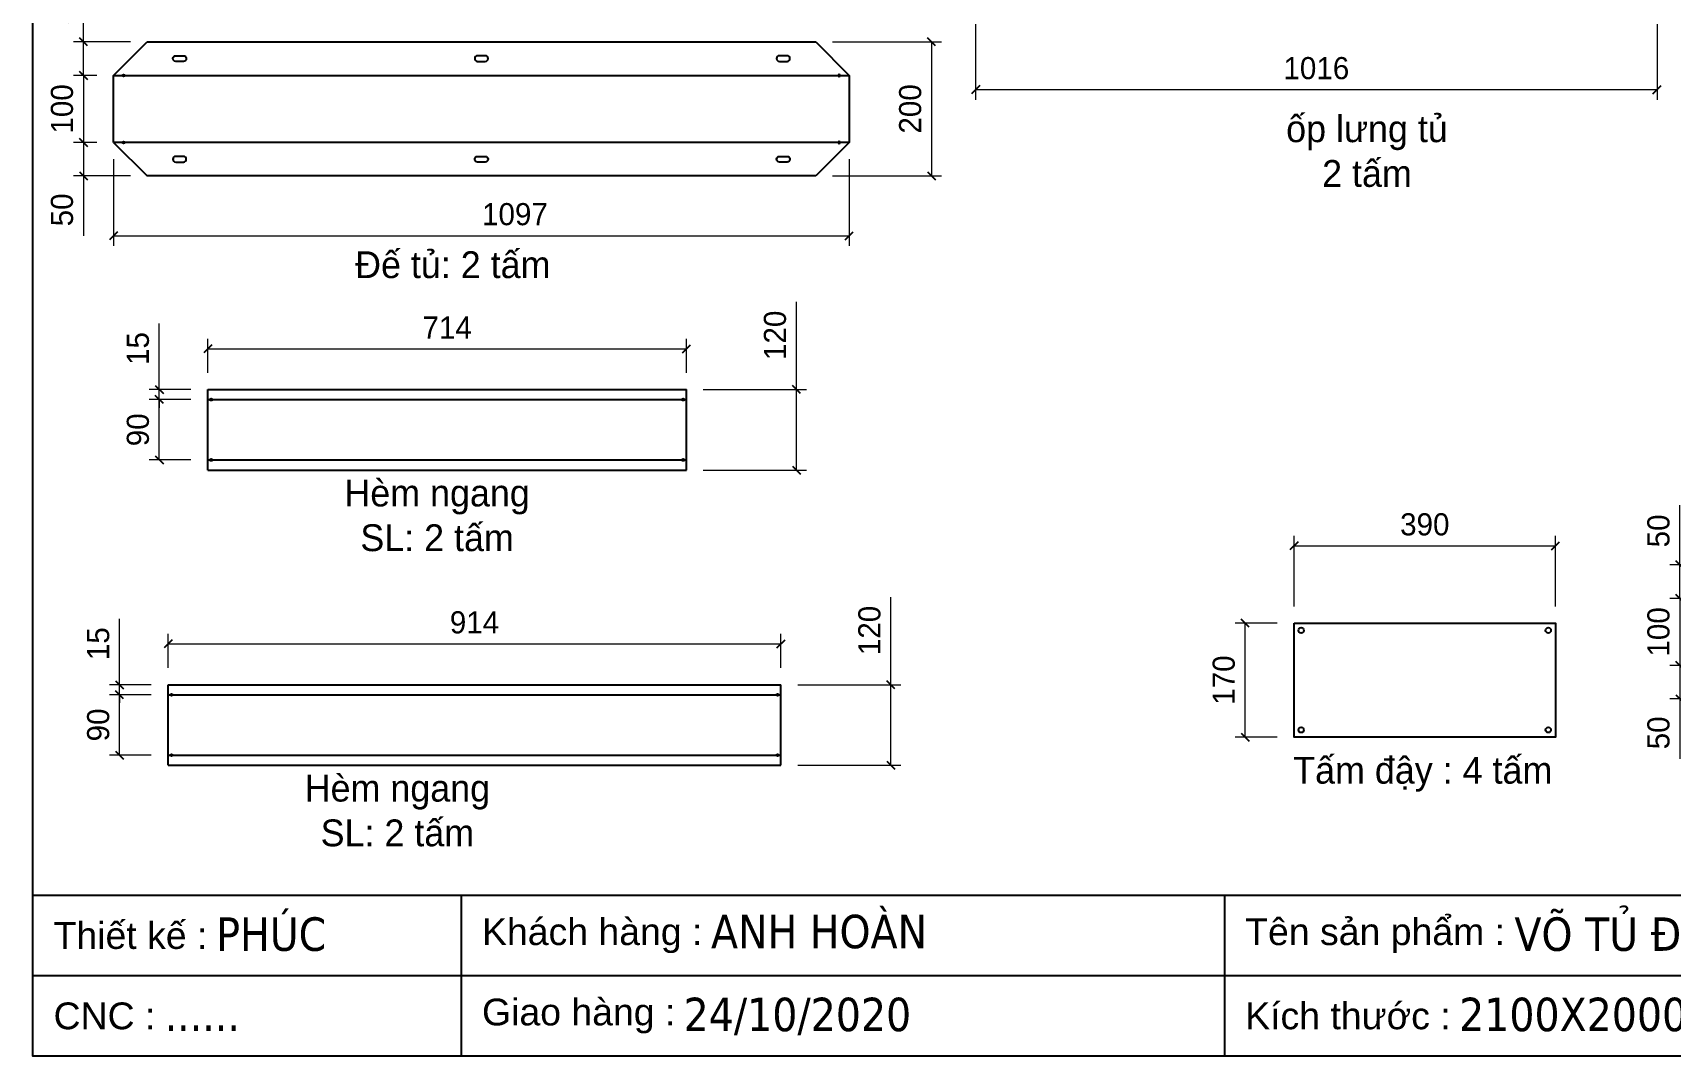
# Model space of a CAD drawing. Header units: millimetres. Extents: x 0 to 5930, y 0 to 4193.
# Drawn here: x 0 to 2443, y 0 to 1526 of the extents above; entities that cross this region are included whole.
import ezdxf
from ezdxf.enums import TextEntityAlignment as Align

# ---------------------------------------------------------------- set-up
doc = ezdxf.new("R2010")
doc.units = ezdxf.units.MM
doc.layers.add('CNC', color=7, linetype='Continuous')
doc.layers.add('DIM', color=253, linetype='Continuous')
doc.styles.add('Arial', font='arial.ttf')
doc.styles.add('Tahoma (Input Text)', font='tahoma.ttf')
doc.dimstyles.new('Dim-33', dxfattribs={"dimtxt": 33, "dimasz": 12, "dimexe": 15, "dimexo": 25, "dimgap": 15, "dimtad": 1, "dimdec": 0, "dimtxsty": 'Standard', "dimblk": 'OBLIQUE', "dimcen": 10, "dimclrd": 5, "dimclre": 5, "dimclrt": 3, "dimazin": 3, "dimtfac": 1, "dimtdec": 0, "dimtmove": 0, "dimatfit": 3, "dimldrblk": 'OPEN30', "dimlwd": 9, "dimlwe": 9})

# ---------------------------------------------------------------- blocks, each defined once
blk = doc.blocks.new('*D15')
at = {"color": 0, "linetype": 'ByBlock', "lineweight": -2}
for p, q in [((1412, 1447.6), (1400, 1435.6)), ((2416, 1435.6), (2428, 1447.6))]:
    blk.add_line(p, q, dxfattribs=at)
at = {"layer": 'Defpoints', "color": 0, "transparency": 16777216}
for p in [(1406, 1564.1), (2422, 1564.1), (2422, 1441.6)]:
    blk.add_point(p, dxfattribs=at)
at = {"layer": 'DIM', "color": 5, "lineweight": 9, "transparency": 16777216}
for p, q in [((1406, 1539.1), (1406, 1426.6)), ((2422, 1539.1), (2422, 1426.6)), ((1406, 1441.6), (2422, 1441.6))]:
    blk.add_line(p, q, dxfattribs=at)
at = {"layer": 'DIM', "color": 3, "transparency": 16777216, "insert": (1914, 1473.5), "char_height": 33, "attachment_point": 5}
blk.add_mtext('1016', dxfattribs=at)
blk = doc.blocks.new('_Oblique')
at = {"color": 0, "linetype": 'ByBlock', "lineweight": -2}
blk.add_line((-0.5, -0.5), (0.5, 0.5), dxfattribs=at)
blk = doc.blocks.new('_Open30')
at = {"color": 0, "linetype": 'ByBlock', "lineweight": -2}
for p, q in [((-1, 0.27), (0, 0)), ((0, 0), (-1, -0.27)), ((0, 0), (-1, 0))]:
    blk.add_line(p, q, dxfattribs=at)
blk = doc.blocks.new('*D16')
at = {"color": 0, "linetype": 'ByBlock', "lineweight": -2}
for p, q in [((123.5, 560.1), (135.5, 548.1)), ((135.5, 533.1), (123.5, 545.1))]:
    blk.add_line(p, q, dxfattribs=at)
at = {"layer": 'Defpoints', "color": 0, "transparency": 16777216}
for p in [(129.5, 554.1), (201.7, 554.1), (201.7, 539.1)]:
    blk.add_point(p, dxfattribs=at)
at = {"layer": 'DIM', "color": 5, "lineweight": 9, "transparency": 16777216}
for p, q in [((129.5, 554.1), (129.5, 652.5)), ((176.7, 554.1), (114.5, 554.1)), ((176.7, 539.1), (114.5, 539.1)), ((129.5, 539.1), (129.5, 554.1)), ((129.5, 539.1), (129.5, 527.1))]:
    blk.add_line(p, q, dxfattribs=at)
at = {"layer": 'DIM', "color": 3, "transparency": 16777216, "insert": (97.7, 615.3), "char_height": 33, "attachment_point": 5, "rotation": 90}
blk.add_mtext('15', dxfattribs=at)
blk = doc.blocks.new('*D17')
at = {"color": 0, "linetype": 'ByBlock', "lineweight": -2}
for p, q in [((1285.6, 548.1), (1273.6, 560.1)), ((1273.6, 440.1), (1285.6, 428.1))]:
    blk.add_line(p, q, dxfattribs=at)
at = {"layer": 'Defpoints', "color": 0, "transparency": 16777216}
for p in [(1115.7, 554.1), (1279.6, 554.1), (1115.7, 434.1)]:
    blk.add_point(p, dxfattribs=at)
at = {"layer": 'DIM', "color": 5, "lineweight": 9, "transparency": 16777216}
for p, q in [((1279.6, 554.1), (1279.6, 684.8)), ((1140.7, 554.1), (1294.6, 554.1)), ((1279.6, 434.1), (1279.6, 554.1)), ((1140.7, 434.1), (1294.6, 434.1))]:
    blk.add_line(p, q, dxfattribs=at)
at = {"layer": 'DIM', "color": 3, "transparency": 16777216, "insert": (1247.7, 635), "char_height": 33, "attachment_point": 5, "rotation": 90}
blk.add_mtext('120', dxfattribs=at)
blk = doc.blocks.new('*D18')
at = {"color": 0, "linetype": 'ByBlock', "lineweight": -2}
for p, q in [((207.7, 621), (195.7, 609)), ((1109.7, 609), (1121.7, 621))]:
    blk.add_line(p, q, dxfattribs=at)
at = {"layer": 'Defpoints', "color": 0, "transparency": 16777216}
for p in [(1115.7, 615), (201.7, 554.1), (1115.7, 554.1)]:
    blk.add_point(p, dxfattribs=at)
at = {"layer": 'DIM', "color": 5, "lineweight": 9, "transparency": 16777216}
for p, q in [((201.7, 579.1), (201.7, 630)), ((201.7, 615), (1115.7, 615)), ((1115.7, 579.1), (1115.7, 630))]:
    blk.add_line(p, q, dxfattribs=at)
at = {"layer": 'DIM', "color": 3, "transparency": 16777216, "insert": (658.7, 646.9), "char_height": 33, "attachment_point": 5}
blk.add_mtext('914', dxfattribs=at)
blk = doc.blocks.new('*D19')
at = {"color": 0, "linetype": 'ByBlock', "lineweight": -2}
for p, q in [((135.5, 533.1), (123.5, 545.1)), ((123.5, 455.1), (135.5, 443.1))]:
    blk.add_line(p, q, dxfattribs=at)
at = {"layer": 'Defpoints', "color": 0, "transparency": 16777216}
for p in [(129.5, 539.1), (201.7, 539.1), (201.7, 449.1)]:
    blk.add_point(p, dxfattribs=at)
at = {"layer": 'DIM', "color": 5, "lineweight": 9, "transparency": 16777216}
for p, q in [((176.7, 539.1), (114.5, 539.1)), ((129.5, 449.1), (129.5, 539.1)), ((176.7, 449.1), (114.5, 449.1))]:
    blk.add_line(p, q, dxfattribs=at)
at = {"layer": 'DIM', "color": 3, "transparency": 16777216, "insert": (97.7, 494.1), "char_height": 33, "attachment_point": 5, "rotation": 90}
blk.add_mtext('90', dxfattribs=at)
blk = doc.blocks.new('*D20')
at = {"color": 0, "linetype": 'ByBlock', "lineweight": -2}
for p, q in [((182.7, 1000.3), (194.7, 988.3)), ((194.7, 973.3), (182.7, 985.3))]:
    blk.add_line(p, q, dxfattribs=at)
at = {"layer": 'Defpoints', "color": 0, "transparency": 16777216}
for p in [(188.7, 994.3), (260.9, 994.3), (260.9, 979.3)]:
    blk.add_point(p, dxfattribs=at)
at = {"layer": 'DIM', "color": 5, "lineweight": 9, "transparency": 16777216}
for p, q in [((188.7, 994.3), (188.7, 1092.7)), ((235.9, 994.3), (173.7, 994.3)), ((235.9, 979.3), (173.7, 979.3)), ((188.7, 979.3), (188.7, 994.3)), ((188.7, 979.3), (188.7, 967.3))]:
    blk.add_line(p, q, dxfattribs=at)
at = {"layer": 'DIM', "color": 3, "transparency": 16777216, "insert": (156.9, 1055.5), "char_height": 33, "attachment_point": 5, "rotation": 90}
blk.add_mtext('15', dxfattribs=at)
blk = doc.blocks.new('*D21')
at = {"color": 0, "linetype": 'ByBlock', "lineweight": -2}
for p, q in [((1144.8, 988.3), (1132.8, 1000.3)), ((1132.8, 880.3), (1144.8, 868.3))]:
    blk.add_line(p, q, dxfattribs=at)
at = {"layer": 'Defpoints', "color": 0, "transparency": 16777216}
for p in [(974.9, 994.3), (1138.8, 994.3), (974.9, 874.3)]:
    blk.add_point(p, dxfattribs=at)
at = {"layer": 'DIM', "color": 5, "lineweight": 9, "transparency": 16777216}
for p, q in [((1138.8, 994.3), (1138.8, 1125)), ((999.9, 994.3), (1153.8, 994.3)), ((1138.8, 874.3), (1138.8, 994.3)), ((999.9, 874.3), (1153.8, 874.3))]:
    blk.add_line(p, q, dxfattribs=at)
at = {"layer": 'DIM', "color": 3, "transparency": 16777216, "insert": (1106.9, 1075.2), "char_height": 33, "attachment_point": 5, "rotation": 90}
blk.add_mtext('120', dxfattribs=at)
blk = doc.blocks.new('*D22')
at = {"color": 0, "linetype": 'ByBlock', "lineweight": -2}
for p, q in [((266.9, 1061.2), (254.9, 1049.2)), ((968.9, 1049.2), (980.9, 1061.2))]:
    blk.add_line(p, q, dxfattribs=at)
at = {"layer": 'Defpoints', "color": 0, "transparency": 16777216}
for p in [(974.9, 1055.2), (260.9, 994.3), (974.9, 994.3)]:
    blk.add_point(p, dxfattribs=at)
at = {"layer": 'DIM', "color": 5, "lineweight": 9, "transparency": 16777216}
for p, q in [((260.9, 1019.3), (260.9, 1070.2)), ((260.9, 1055.2), (974.9, 1055.2)), ((974.9, 1019.3), (974.9, 1070.2))]:
    blk.add_line(p, q, dxfattribs=at)
at = {"layer": 'DIM', "color": 3, "transparency": 16777216, "insert": (617.9, 1086.8), "char_height": 33, "attachment_point": 5}
blk.add_mtext('714', dxfattribs=at)
blk = doc.blocks.new('*D23')
at = {"color": 0, "linetype": 'ByBlock', "lineweight": -2}
for p, q in [((194.7, 973.3), (182.7, 985.3)), ((182.7, 895.3), (194.7, 883.3))]:
    blk.add_line(p, q, dxfattribs=at)
at = {"layer": 'Defpoints', "color": 0, "transparency": 16777216}
for p in [(188.7, 979.3), (260.9, 979.3), (260.9, 889.3)]:
    blk.add_point(p, dxfattribs=at)
at = {"layer": 'DIM', "color": 5, "lineweight": 9, "transparency": 16777216}
for p, q in [((235.9, 979.3), (173.7, 979.3)), ((188.7, 889.3), (188.7, 979.3)), ((235.9, 889.3), (173.7, 889.3))]:
    blk.add_line(p, q, dxfattribs=at)
at = {"layer": 'DIM', "color": 3, "transparency": 16777216, "insert": (156.9, 934.3), "char_height": 33, "attachment_point": 5, "rotation": 90}
blk.add_mtext('90', dxfattribs=at)
blk = doc.blocks.new('*D24')
at = {"color": 0, "linetype": 'ByBlock', "lineweight": -2}
for p, q in [((1886.7, 767.2), (1874.7, 755.2)), ((2264.7, 755.2), (2276.7, 767.2))]:
    blk.add_line(p, q, dxfattribs=at)
at = {"layer": 'Defpoints', "color": 0, "transparency": 16777216}
for p in [(2270.7, 761.2), (1880.7, 646), (2270.7, 646)]:
    blk.add_point(p, dxfattribs=at)
at = {"layer": 'DIM', "color": 5, "lineweight": 9, "transparency": 16777216}
for p, q in [((1880.7, 671), (1880.7, 776.2)), ((1880.7, 761.2), (2270.7, 761.2)), ((2270.7, 671), (2270.7, 776.2))]:
    blk.add_line(p, q, dxfattribs=at)
at = {"layer": 'DIM', "color": 3, "transparency": 16777216, "insert": (2075.7, 793.1), "char_height": 33, "attachment_point": 5}
blk.add_mtext('390', dxfattribs=at)
blk = doc.blocks.new('*D25')
at = {"color": 0, "linetype": 'ByBlock', "lineweight": -2}
for p, q in [((1813.9, 640), (1801.9, 652)), ((1801.9, 482), (1813.9, 470))]:
    blk.add_line(p, q, dxfattribs=at)
at = {"layer": 'Defpoints', "color": 0, "transparency": 16777216}
for p in [(1807.9, 646), (1880.7, 646), (1880.7, 476)]:
    blk.add_point(p, dxfattribs=at)
at = {"layer": 'DIM', "color": 5, "lineweight": 9, "transparency": 16777216}
for p, q in [((1855.7, 646), (1792.9, 646)), ((1807.9, 476), (1807.9, 646)), ((1855.7, 476), (1792.9, 476))]:
    blk.add_line(p, q, dxfattribs=at)
at = {"layer": 'DIM', "color": 3, "transparency": 16777216, "insert": (1776.1, 561), "char_height": 33, "attachment_point": 5, "rotation": 90}
blk.add_mtext('170', dxfattribs=at)
blk = doc.blocks.new('*D28')
at = {"color": 0, "linetype": 'ByBlock', "lineweight": -2}
for p, q in [((2462.2, 676.9), (2450.2, 688.9)), ((2450.2, 588.9), (2462.2, 576.9))]:
    blk.add_line(p, q, dxfattribs=at)
at = {"layer": 'Defpoints', "color": 0, "transparency": 16777216}
for p in [(2501.1, 682.9), (2456.2, 582.9), (2501.1, 582.9)]:
    blk.add_point(p, dxfattribs=at)
at = {"layer": 'DIM', "color": 5, "lineweight": 9, "transparency": 16777216}
for p, q in [((2476.1, 682.9), (2441.2, 682.9)), ((2456.2, 682.9), (2456.2, 582.9)), ((2476.1, 582.9), (2441.2, 582.9))]:
    blk.add_line(p, q, dxfattribs=at)
at = {"layer": 'DIM', "color": 3, "transparency": 16777216, "insert": (2424.3, 632.9), "char_height": 33, "attachment_point": 5, "rotation": 90}
blk.add_mtext('100', dxfattribs=at)
blk = doc.blocks.new('*D29')
at = {"color": 0, "linetype": 'ByBlock', "lineweight": -2}
for p, q in [((2462.2, 726.9), (2450.2, 738.9)), ((2450.2, 688.9), (2462.2, 676.9))]:
    blk.add_line(p, q, dxfattribs=at)
at = {"layer": 'Defpoints', "color": 0, "transparency": 16777216}
for p in [(2456.2, 732.9), (2551.1, 732.9), (2501.1, 682.9)]:
    blk.add_point(p, dxfattribs=at)
at = {"layer": 'DIM', "color": 5, "lineweight": 9, "transparency": 16777216}
for p, q in [((2456.2, 732.9), (2456.2, 822.1)), ((2526.1, 732.9), (2441.2, 732.9)), ((2456.2, 682.9), (2456.2, 732.9)), ((2476.1, 682.9), (2441.2, 682.9))]:
    blk.add_line(p, q, dxfattribs=at)
at = {"layer": 'DIM', "color": 3, "transparency": 16777216, "insert": (2424.3, 783.5), "char_height": 33, "attachment_point": 5, "rotation": 90}
blk.add_mtext('50', dxfattribs=at)
blk = doc.blocks.new('*D30')
at = {"color": 0, "linetype": 'ByBlock', "lineweight": -2}
for p, q in [((2462.2, 576.9), (2450.2, 588.9)), ((2450.2, 538.9), (2462.2, 526.9))]:
    blk.add_line(p, q, dxfattribs=at)
at = {"layer": 'Defpoints', "color": 0, "transparency": 16777216}
for p in [(2501.1, 582.9), (2456.2, 532.9), (2551.1, 532.9)]:
    blk.add_point(p, dxfattribs=at)
at = {"layer": 'DIM', "color": 5, "lineweight": 9, "transparency": 16777216}
for p, q in [((2476.1, 582.9), (2441.2, 582.9)), ((2456.2, 582.9), (2456.2, 532.9)), ((2526.1, 532.9), (2441.2, 532.9)), ((2456.2, 532.9), (2456.2, 443.8))]:
    blk.add_line(p, q, dxfattribs=at)
at = {"layer": 'DIM', "color": 3, "transparency": 16777216, "insert": (2424.3, 482.3), "char_height": 33, "attachment_point": 5, "rotation": 90}
blk.add_mtext('50', dxfattribs=at)
blk = doc.blocks.new('*D31')
at = {"color": 0, "linetype": 'ByBlock', "lineweight": -2}
for p, q in [((1346.3, 1506.9), (1334.3, 1518.9)), ((1334.3, 1318.9), (1346.3, 1306.9))]:
    blk.add_line(p, q, dxfattribs=at)
at = {"layer": 'Defpoints', "color": 0, "transparency": 16777216}
for p in [(1167.5, 1512.9), (1167.5, 1312.9), (1340.3, 1312.9)]:
    blk.add_point(p, dxfattribs=at)
at = {"layer": 'DIM', "color": 5, "lineweight": 9, "transparency": 16777216}
for p, q in [((1192.5, 1512.9), (1355.3, 1512.9)), ((1340.3, 1512.9), (1340.3, 1312.9)), ((1192.5, 1312.9), (1355.3, 1312.9))]:
    blk.add_line(p, q, dxfattribs=at)
at = {"layer": 'DIM', "color": 3, "transparency": 16777216, "insert": (1308.5, 1412.9), "char_height": 33, "attachment_point": 5, "rotation": 90}
blk.add_mtext('200', dxfattribs=at)
blk = doc.blocks.new('*D32')
at = {"color": 0, "linetype": 'ByBlock', "lineweight": -2}
for p, q in [((126.5, 1229.8), (114.5, 1217.8)), ((1211.5, 1217.8), (1223.5, 1229.8))]:
    blk.add_line(p, q, dxfattribs=at)
at = {"layer": 'Defpoints', "color": 0, "transparency": 16777216}
for p in [(120.5, 1362.9), (1217.5, 1362.9), (1217.5, 1223.8)]:
    blk.add_point(p, dxfattribs=at)
at = {"layer": 'DIM', "color": 5, "lineweight": 9, "transparency": 16777216}
for p, q in [((120.5, 1337.9), (120.5, 1208.8)), ((1217.5, 1337.9), (1217.5, 1208.8)), ((120.5, 1223.8), (1217.5, 1223.8))]:
    blk.add_line(p, q, dxfattribs=at)
at = {"layer": 'DIM', "color": 3, "transparency": 16777216, "insert": (719, 1255.7), "char_height": 33, "attachment_point": 5}
blk.add_mtext('1097', dxfattribs=at)
blk = doc.blocks.new('*D33')
at = {"color": 0, "linetype": 'ByBlock', "lineweight": -2}
for p, q in [((81.6, 1456.9), (69.6, 1468.9)), ((69.6, 1368.9), (81.6, 1356.9))]:
    blk.add_line(p, q, dxfattribs=at)
at = {"layer": 'Defpoints', "color": 0, "transparency": 16777216}
for p in [(120.5, 1462.9), (75.6, 1362.9), (120.5, 1362.9)]:
    blk.add_point(p, dxfattribs=at)
at = {"layer": 'DIM', "color": 5, "lineweight": 9, "transparency": 16777216}
for p, q in [((95.5, 1462.9), (60.6, 1462.9)), ((75.6, 1462.9), (75.6, 1362.9)), ((95.5, 1362.9), (60.6, 1362.9))]:
    blk.add_line(p, q, dxfattribs=at)
at = {"layer": 'DIM', "color": 3, "transparency": 16777216, "insert": (43.7, 1412.9), "char_height": 33, "attachment_point": 5, "rotation": 90}
blk.add_mtext('100', dxfattribs=at)
blk = doc.blocks.new('*D34')
at = {"color": 0, "linetype": 'ByBlock', "lineweight": -2}
for p, q in [((81.6, 1506.9), (69.6, 1518.9)), ((69.6, 1468.9), (81.6, 1456.9))]:
    blk.add_line(p, q, dxfattribs=at)
at = {"layer": 'Defpoints', "color": 0, "transparency": 16777216}
for p in [(75.6, 1512.9), (170.5, 1512.9), (120.5, 1462.9)]:
    blk.add_point(p, dxfattribs=at)
at = {"layer": 'DIM', "color": 5, "lineweight": 9, "transparency": 16777216}
for p, q in [((75.6, 1512.9), (75.6, 1602)), ((145.5, 1512.9), (60.6, 1512.9)), ((75.6, 1462.9), (75.6, 1512.9)), ((95.5, 1462.9), (60.6, 1462.9))]:
    blk.add_line(p, q, dxfattribs=at)
at = {"layer": 'DIM', "color": 3, "transparency": 16777216, "insert": (43.7, 1563.4), "char_height": 33, "attachment_point": 5, "rotation": 90}
blk.add_mtext('50', dxfattribs=at)
blk = doc.blocks.new('*D35')
at = {"color": 0, "linetype": 'ByBlock', "lineweight": -2}
for p, q in [((81.6, 1356.9), (69.6, 1368.9)), ((69.6, 1318.9), (81.6, 1306.9))]:
    blk.add_line(p, q, dxfattribs=at)
at = {"layer": 'Defpoints', "color": 0, "transparency": 16777216}
for p in [(120.5, 1362.9), (75.6, 1312.9), (170.5, 1312.9)]:
    blk.add_point(p, dxfattribs=at)
at = {"layer": 'DIM', "color": 5, "lineweight": 9, "transparency": 16777216}
for p, q in [((95.5, 1362.9), (60.6, 1362.9)), ((75.6, 1362.9), (75.6, 1312.9)), ((145.5, 1312.9), (60.6, 1312.9)), ((75.6, 1312.9), (75.6, 1223.7))]:
    blk.add_line(p, q, dxfattribs=at)
at = {"layer": 'DIM', "color": 3, "transparency": 16777216, "insert": (43.7, 1262.3), "char_height": 33, "attachment_point": 5, "rotation": 90}
blk.add_mtext('50', dxfattribs=at)
blk = doc.blocks.new('ovan8.5x20')
at = {"layer": 'CNC', "color": 2, "lineweight": -3}
for p, q in [((5.7, 4.2), (-5.8, 4.2)), ((-5.8, -4.2), (5.7, -4.2))]:
    blk.add_line(p, q, dxfattribs=at)
for centre, start, end in [((-5.8, 0), 90, 270), ((5.7, 0), 270, 90)]:
    blk.add_arc(centre, 4.25, start, end, dxfattribs=at)
blk = doc.blocks.new('f3daunguoc')
at = {"layer": 'CNC', "color": 2, "lineweight": -3}
blk.add_circle((0, 0), 1.5, dxfattribs=at)
blk = doc.blocks.new('khungtenAsean2')
at = {"color": 7}
for p, q in [((2970, -1980), (0, -1980)), ((320, -1980), (320, -2100)), ((890, -1980), (890, -2100)), ((2020, -2040), (0, -2040))]:
    blk.add_line(p, q, dxfattribs=at)
blk.add_lwpolyline([(0, 0), (2970, 0), (2970, -2100), (0, -2100)], close=True, dxfattribs=at)
at = {"color": 2, "char_height": 20, "width": 917.634, "attachment_point": 4, "style": 'Arial'}
for s, insert in [('  Tên sản phẩm :', (890, -2010)), ('  Thiết kế :', (0, -2010)), ('  Khách hàng :', (320, -2010)), ('  Giao hàng :', (320, -2070)), ('  CNC :', (0, -2070)), ('  Kích thước :', (890, -2070))]:
    blk.add_mtext(s, dxfattribs=dict(at, insert=insert))
at = {"color": 1, "style": 'Tahoma (Input Text)', "flags": 8}
for tag, p in [('#03', (506.6, -2019.3)), ('#01', (137.1, -2021.3)), ('#05', (1106.6, -2021.3)), ('#07', (1834.7, -2021.3)), ('#09', (2146.7, -2021.3)), ('#02', (98.5, -2081.3)), ('#04', (486.1, -2081.3)), ('#06', (1065.3, -2081.3)), ('#08', (1817.4, -2081.3)), ('#10', (2146.7, -2081.3))]:
    blk.add_attdef(tag, p, '', height=25, dxfattribs=at)
blk.add_attdef('#11', text='', height=25, dxfattribs=at).set_placement((2915, -2067.3), align=Align.CENTER)

msp = doc.modelspace()

# ---------------------------------------------------------------- linework, layer by layer
at = {"color": 7}
for p, q in [((120.5, 1462.9), (170.5, 1512.9)), ((170.5, 1512.9), (1167.5, 1512.9)), ((1167.5, 1512.9), (1217.5, 1462.9)), ((120.5, 1462.9), (1217.5, 1462.9)), ((120.5, 1362.9), (120.5, 1462.9)), ((1217.5, 1462.9), (1217.5, 1362.9)), ((1217.5, 1362.9), (120.5, 1362.9)), ((120.5, 1362.9), (170.5, 1312.9)), ((1217.5, 1362.9), (1167.5, 1312.9)), ((1167.5, 1312.9), (170.5, 1312.9)), ((260.9, 994.3), (974.9, 994.3)), ((260.9, 979.3), (974.9, 979.3)), ((260.9, 889.3), (974.9, 889.3)), ((260.9, 874.3), (974.9, 874.3)), ((201.7, 554.1), (1115.7, 554.1)), ((201.7, 539.1), (1115.7, 539.1)), ((201.7, 449.1), (1115.7, 449.1)), ((201.7, 434.1), (1115.7, 434.1))]:
    msp.add_line(p, q, dxfattribs=at)
at = {"color": 2}
for p, q in [((260.9, 874.3), (260.9, 994.3)), ((974.9, 874.3), (974.9, 994.3)), ((201.7, 434.1), (201.7, 554.1)), ((1115.7, 434.1), (1115.7, 554.1))]:
    msp.add_line(p, q, dxfattribs=at)
at = {"color": 7}
msp.add_lwpolyline([(1880.7, 646), (2270.7, 646), (2270.7, 476), (1880.7, 476)], close=True, dxfattribs=at)
at = {"color": 2}
for centre in [(265.9, 979.3), (969.9, 979.3), (265.9, 889.3), (969.9, 889.3), (206.7, 539.1), (1110.7, 539.1), (206.7, 449.1), (1110.7, 449.1)]:
    msp.add_circle(centre, 1.5, dxfattribs=at)
at = {"color": 7}
for centre in [(1891.4, 635.2), (2259.9, 635.2), (1891.4, 486.7), (2259.9, 486.7)]:
    msp.add_circle(centre, 4, dxfattribs=at)

# ---------------------------------------------------------------- block references
ref = msp.add_blockref('khungtenAsean2', (0, 4192.7), dxfattribs=dict(at, xscale=1.996500000008381, yscale=1.996500000008381, zscale=1.996500000008381))
ref.add_attrib('#06', '2100X2000X500', (2126.9, 37.4), dxfattribs={"color": 1, "height": 49.913, "style": 'Tahoma (Input Text)'})
ref.add_attrib('#05', 'VÕ TỦ ĐIỆN', (2209.4, 157.2), dxfattribs={"color": 1, "height": 49.91, "style": 'Tahoma (Input Text)'})
ref.add_attrib('#04', '24/10/2020', (970.5, 37.4), dxfattribs={"color": 1, "height": 49.91, "style": 'Tahoma (Input Text)'})
ref.add_attrib('#03', 'ANH HOÀN', (1011.4, 161.1), dxfattribs={"color": 1, "height": 49.91, "style": 'Tahoma (Input Text)'})
ref.add_attrib('#02', '......', (196.6, 37.4), dxfattribs={"color": 1, "height": 49.91, "style": 'Tahoma (Input Text)'})
ref.add_attrib('#01', 'PHÚC', (273.6, 157.2), dxfattribs={"color": 1, "height": 49.91, "style": 'Tahoma (Input Text)'})
at = {"lineweight": -3, "rotation": 270}
for p in [(135.5, 1462.9), (135.5, 1362.9)]:
    msp.add_blockref('f3daunguoc', p, dxfattribs=at)
at = {"lineweight": -3, "xscale": -1, "rotation": 90}
for p in [(1202.5, 1462.9), (1202.5, 1362.9)]:
    msp.add_blockref('f3daunguoc', p, dxfattribs=at)
at = {"layer": 'CNC', "lineweight": -3, "xscale": -1, "rotation": 180}
msp.add_blockref('ovan8.5x20', (219, 1487.9), dxfattribs=at)
at = {"layer": 'CNC', "lineweight": -3, "rotation": 180}
for p in [(669, 1487.9), (1119, 1487.9)]:
    msp.add_blockref('ovan8.5x20', p, dxfattribs=at)
at = {"layer": 'CNC', "lineweight": -3}
msp.add_blockref('ovan8.5x20', (219, 1337.9), dxfattribs=at)
at = {"layer": 'CNC', "lineweight": -3, "xscale": -1}
for p in [(669, 1337.9), (1119, 1337.9)]:
    msp.add_blockref('ovan8.5x20', p, dxfattribs=at)

# ---------------------------------------------------------------- texts
at = {"color": 2, "char_height": 40, "attachment_point": 5}
for s, insert, width in [('ốp lưng tủ \\P2 tấm', (1989.5, 1349.7), 975), ('Đế tủ: 2 tấm ', (626.3, 1180.3), 775), ('Hèm ngang \\PSL: 2 tấm', (602.9, 806.4), 775), ('Tấm đậy : 4 tấm ', (2072.7, 420.5), 775), ('Hèm ngang \\PSL: 2 tấm', (543.7, 366.2), 775)]:
    msp.add_mtext(s, dxfattribs=dict(at, insert=insert, width=width))

# ---------------------------------------------------------------- dimensions: what is measured, and where the dimension line sits
at = {"layer": 'DIM', "color": 7}
for base, p1, p2, picture, middle in [((75.6, 1512.9), (120.5, 1462.9), (170.5, 1512.9), '*D34', (43.7, 1563.4)), ((75.6, 1362.9), (120.5, 1462.9), (120.5, 1362.9), '*D33', (43.7, 1412.9)), ((75.6, 1312.9), (120.5, 1362.9), (170.5, 1312.9), '*D35', (43.7, 1262.3)), ((2456.2, 732.9), (2501.1, 682.9), (2551.1, 732.9), '*D29', (2424.3, 783.5)), ((2456.2, 582.9), (2501.1, 682.9), (2501.1, 582.9), '*D28', (2424.3, 632.9)), ((2456.2, 532.9), (2501.1, 582.9), (2551.1, 532.9), '*D30', (2424.3, 482.3))]:
    dim = msp.add_linear_dim(base=base, p1=p1, p2=p2, angle=90, dimstyle='Dim-33', dxfattribs=at)
    dim.commit()
    dim.dimension.update_dxf_attribs({"geometry": picture, "text_midpoint": middle})
at = {"layer": 'DIM', "color": 2}
for base, p1, p2, picture, middle in [((2422, 1441.6), (1406, 1564.1), (2422, 1564.1), '*D15', (1914, 1473.5)), ((974.9, 1055.2), (260.9, 994.3), (974.9, 994.3), '*D22', (617.9, 1086.8)), ((2270.7, 761.2), (1880.7, 646), (2270.7, 646), '*D24', (2075.7, 793.1)), ((1115.7, 615), (201.7, 554.1), (1115.7, 554.1), '*D18', (658.7, 646.9))]:
    dim = msp.add_linear_dim(base=base, p1=p1, p2=p2, dimstyle='Dim-33', dxfattribs=at)
    dim.commit()
    dim.dimension.update_dxf_attribs({"geometry": picture, "text_midpoint": middle})
at = {"layer": 'DIM', "color": 7}
dim = msp.add_linear_dim(base=(1340.3, 1312.9), p1=(1167.5, 1512.9), p2=(1167.5, 1312.9), angle=90, dimstyle='Dim-33', dxfattribs=at)
dim.commit()
dim.dimension.update_dxf_attribs({"geometry": '*D31', "text_midpoint": (1340.3, 1412.9), "dimtype": 160})
dim = msp.add_linear_dim(base=(1217.5, 1223.8), p1=(120.5, 1362.9), p2=(1217.5, 1362.9), dimstyle='Dim-33', dxfattribs=at)
dim.commit()
dim.dimension.update_dxf_attribs({"geometry": '*D32', "text_midpoint": (719, 1223.8), "dimtype": 160})
at = {"layer": 'DIM', "color": 2}
for base, p1, p2, picture, middle in [((1138.8, 994.3), (974.9, 874.3), (974.9, 994.3), '*D21', (1138.8, 1075.2)), ((188.7, 979.3), (260.9, 889.3), (260.9, 979.3), '*D23', (188.7, 934.3)), ((1279.6, 554.1), (1115.7, 434.1), (1115.7, 554.1), '*D17', (1279.6, 635)), ((129.5, 539.1), (201.7, 449.1), (201.7, 539.1), '*D19', (129.5, 494.1))]:
    dim = msp.add_linear_dim(base=base, p1=p1, p2=p2, angle=90, dimstyle='Dim-33', dxfattribs=at)
    dim.commit()
    dim.dimension.update_dxf_attribs({"geometry": picture, "text_midpoint": middle, "dimtype": 160})
for base, p1, p2, picture, middle in [((188.7, 994.3), (260.9, 979.3), (260.9, 994.3), '*D20', (156.9, 1055.5)), ((129.5, 554.1), (201.7, 539.1), (201.7, 554.1), '*D16', (97.7, 615.3)), ((1807.9, 646), (1880.7, 476), (1880.7, 646), '*D25', (1776.1, 561))]:
    dim = msp.add_linear_dim(base=base, p1=p1, p2=p2, angle=90, dimstyle='Dim-33', dxfattribs=at)
    dim.commit()
    dim.dimension.update_dxf_attribs({"geometry": picture, "text_midpoint": middle})

doc.saveas('drawing.dxf')
